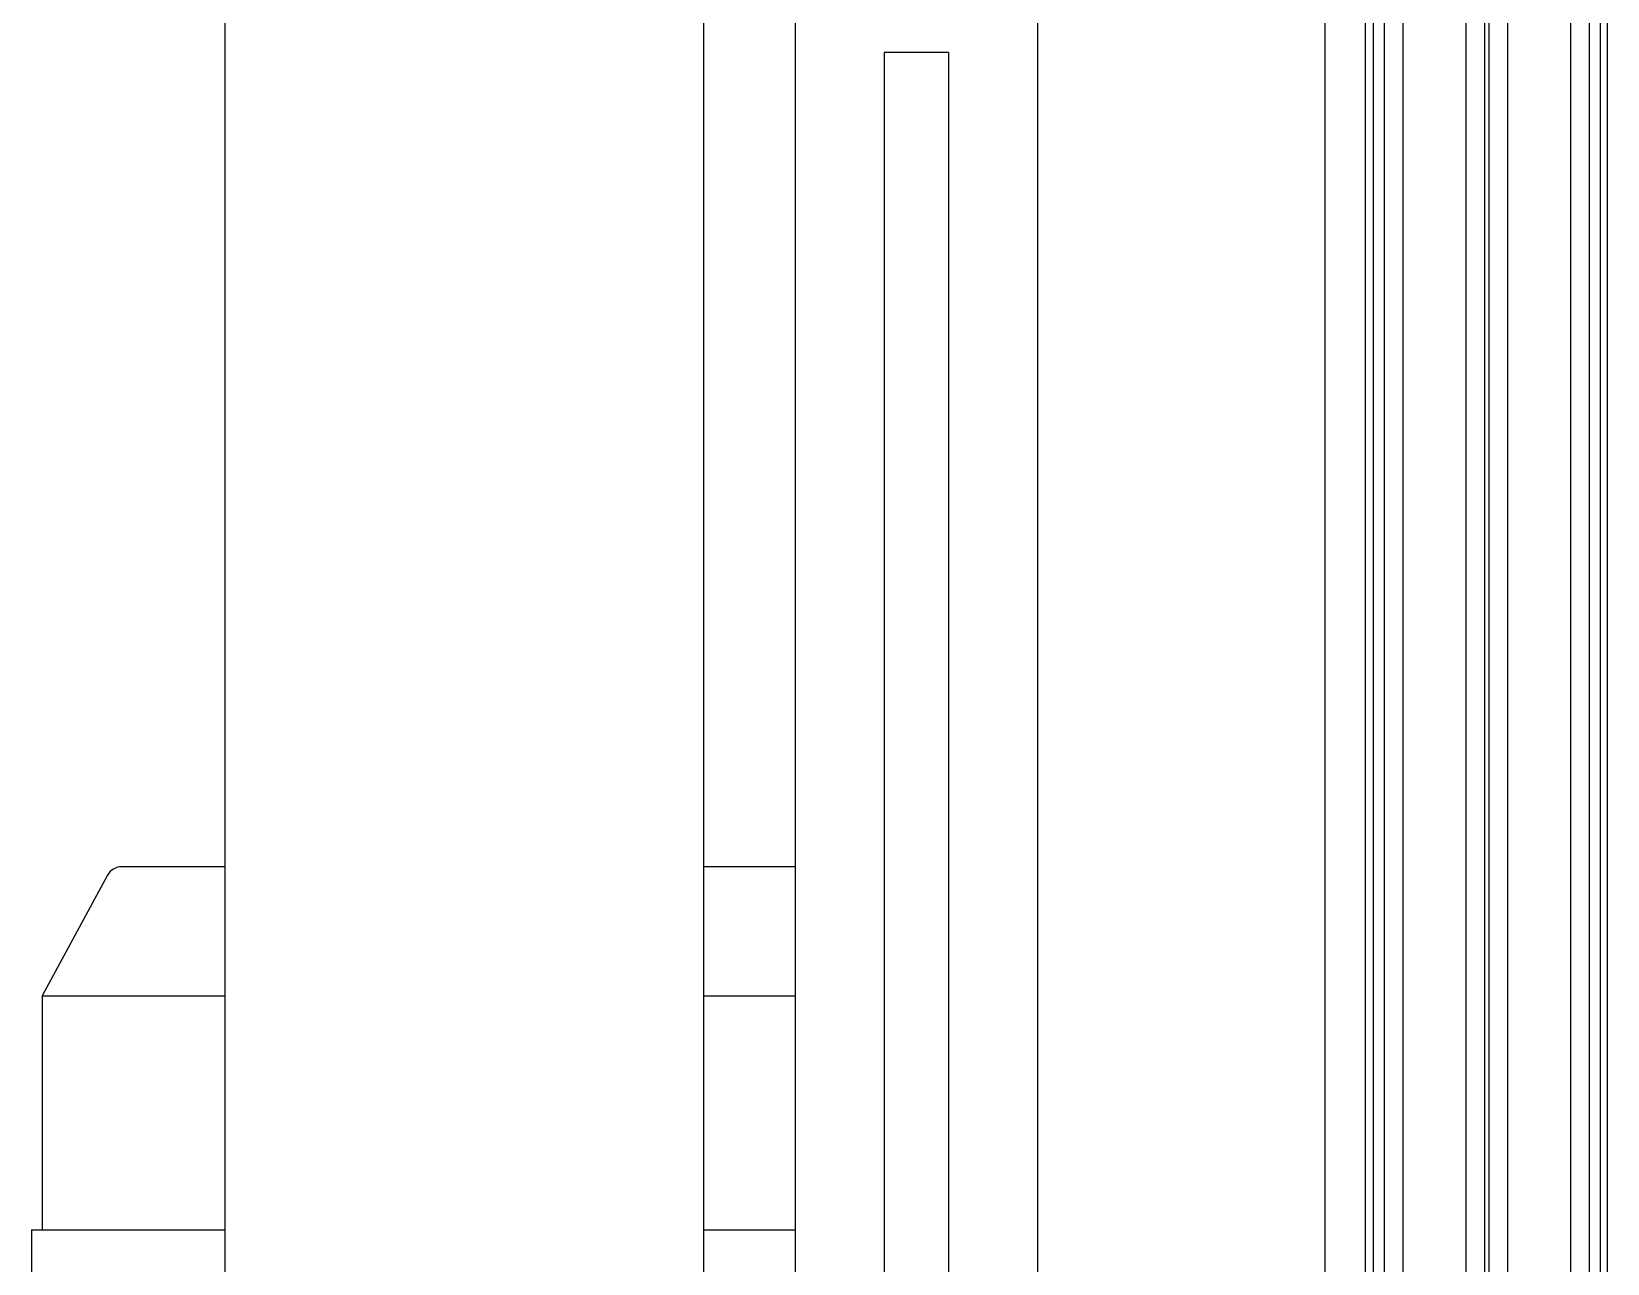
# Model space of a CAD drawing. Header units: millimetres. Extents: x -383313 to -161684, y -117025 to 99224.
# Drawn here: x -348859.6 to -348566.6, y -10463.2 to -10234.2 of the extents above; entities that cross this region are included whole.
import ezdxf

# ---------------------------------------------------------------- set-up
doc = ezdxf.new("R2010")
doc.units = ezdxf.units.MM
doc.header["$MEASUREMENT"] = 0
doc.layers.add('PV-55E8', color=7, linetype='Continuous')

# ---------------------------------------------------------------- blocks, each defined once
blk = doc.blocks.new('*U123')
at = {"layer": 'PV-55E8', "color": 3}
for p, q in [((-1469, -460.38), (-1469, 460.38)), ((-1380, -460.38), (-1380, 460.38)), ((-1264.5, -531.73), (-1264.5, 458.27)), ((-1257, -531.73), (-1257, 458.27)), ((-1255.55, 458.27), (-1255.55, -531.73)), ((-1253.54, 458.27), (-1253.54, -531.73)), ((-1250.04, 458.27), (-1250.04, -531.73)), ((-1238.36, 458.27), (-1238.36, -531.73)), ((-1234.86, 458.27), (-1234.86, -531.73)), ((-1234.08, 458.27), (-1234.08, -531.73)), ((-1230.58, 458.27), (-1230.58, -531.73)), ((-1218.9, 458.27), (-1218.9, -531.73)), ((-1215.4, 458.27), (-1215.4, -531.73)), ((-1213.39, 458.27), (-1213.39, -531.73)), ((-1212, -531.73), (-1212, 458.27)), ((-1363, 413.62), (-1363, -463.38)), ((-1318, 413.62), (-1318, -463.38)), ((-1346.5, 398.12), (-1346.5, -401.88)), ((-1334.5, 398.12), (-1346.5, 398.12)), ((-1334.5, 398.12), (-1334.5, -401.88)), ((-1469, 246.77), (-1488.21, 246.77)), ((-1363, 246.77), (-1380, 246.77)), ((-1490.85, 245.2), (-1503, 222.77)), ((-1503, 222.77), (-1469, 222.77)), ((-1503, 222.77), (-1503, 179.27)), ((-1380, 222.77), (-1363, 222.77)), ((-1505, 179.27), (-1469, 179.27)), ((-1505, 179.27), (-1505, 166.77)), ((-1380, 179.27), (-1363, 179.27))]:
    blk.add_line(p, q, dxfattribs=at)
blk.add_arc((-1488.21, 243.77), 3, 90, 151.5571, dxfattribs=at)

msp = doc.modelspace()

# ---------------------------------------------------------------- block references
msp.add_blockref('*U123', (-347354.63832, -10636.22165))

doc.saveas('drawing.dxf')
